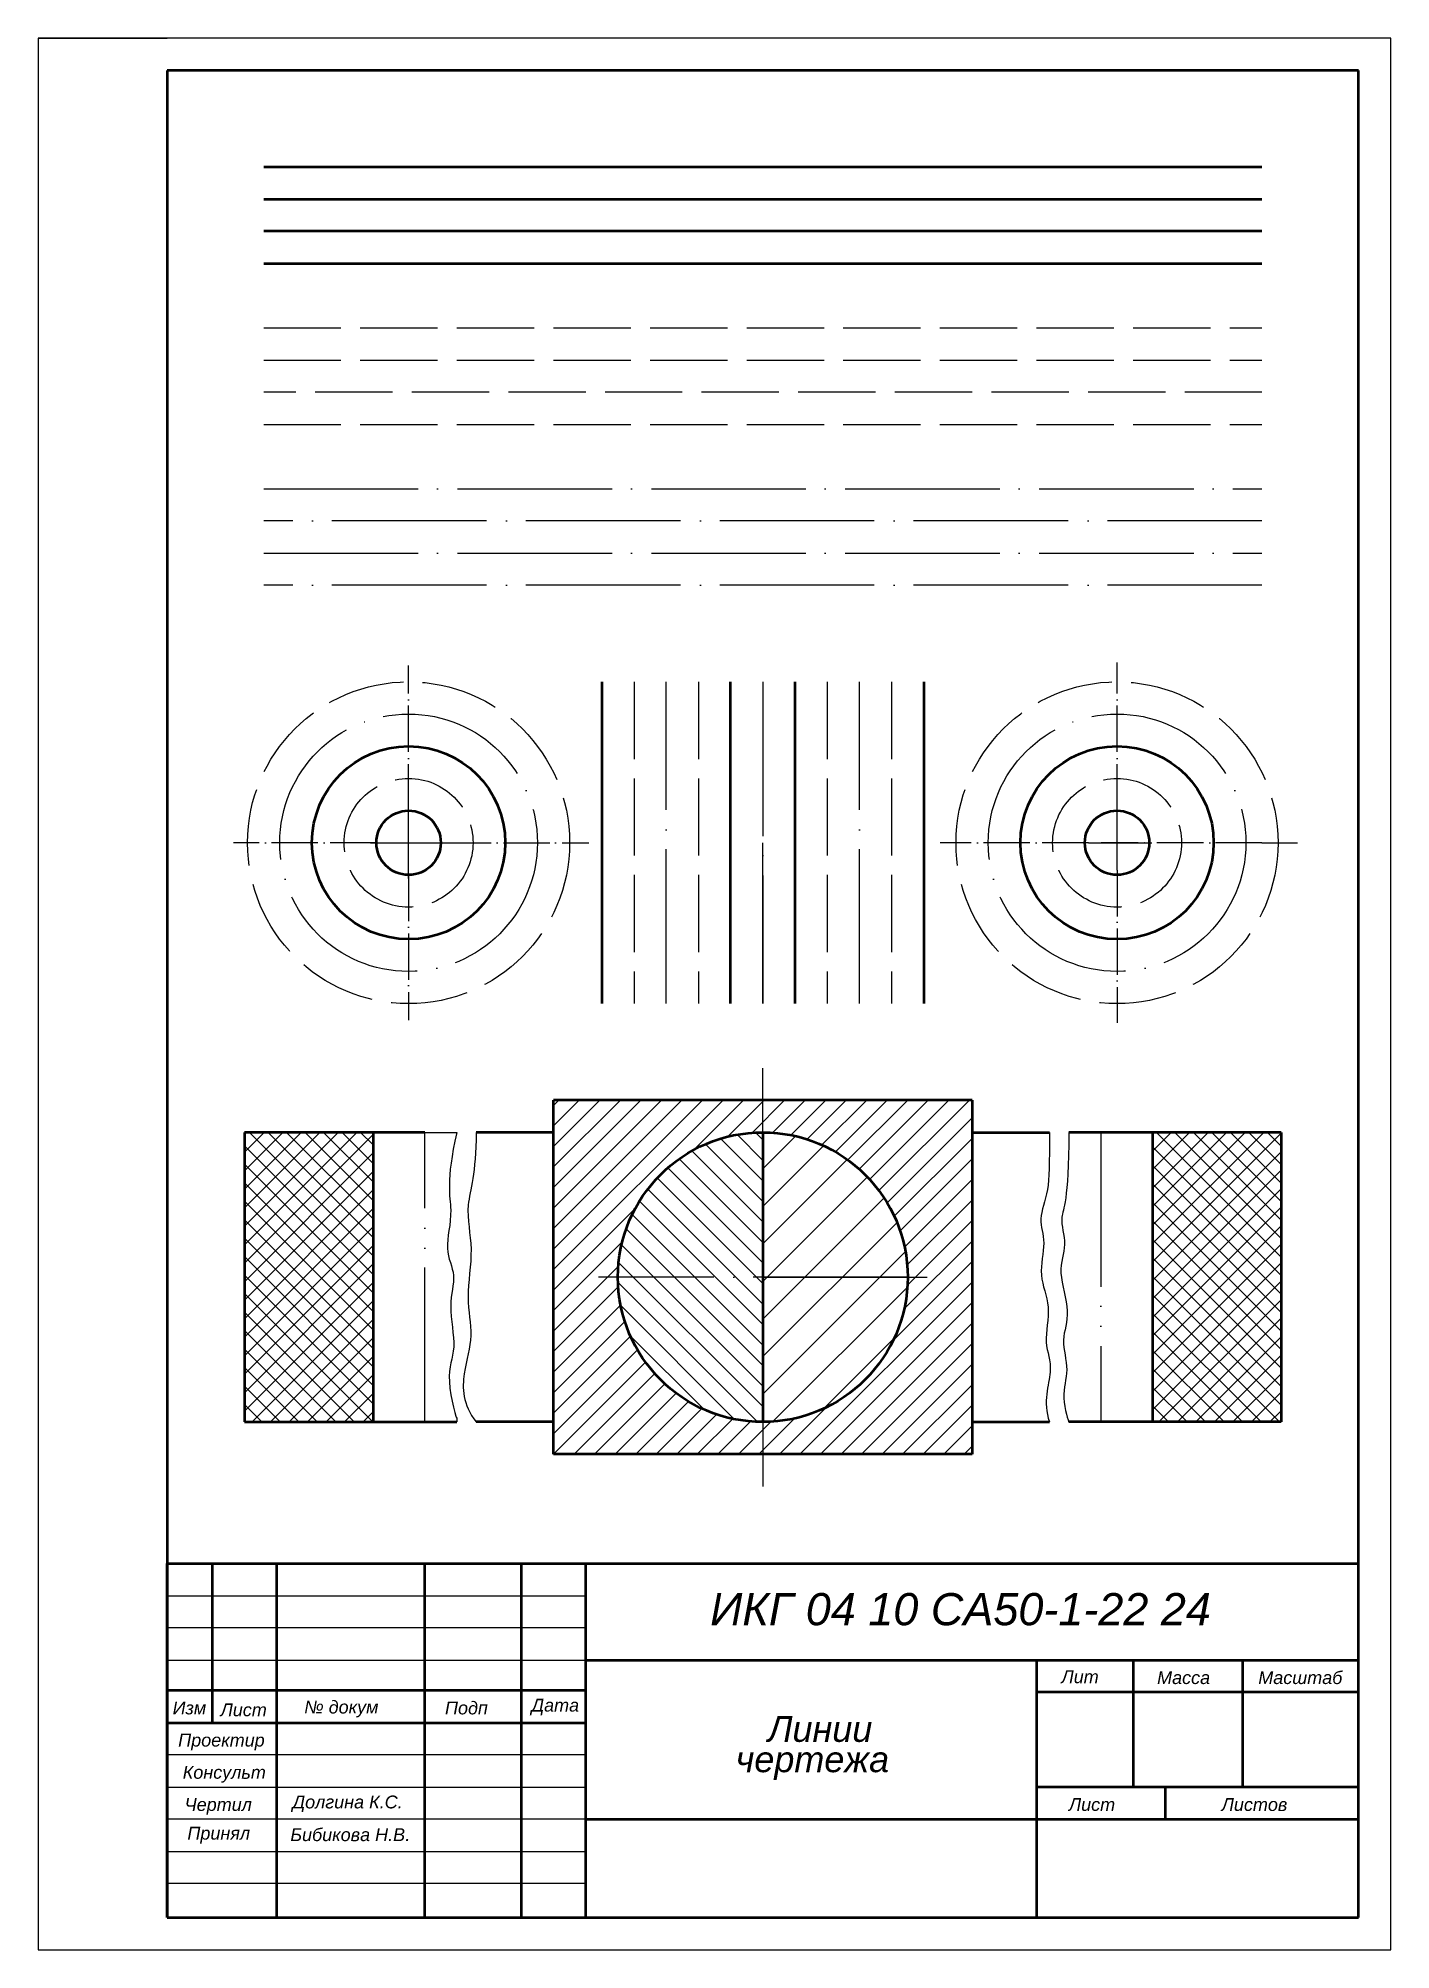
# Model space of a CAD drawing. Header units: millimetres. Extents: x 2202 to 2412, y 1650 to 1947.
import ezdxf

# ---------------------------------------------------------------- set-up
doc = ezdxf.new("R2010")
doc.units = ezdxf.units.MM
for name, pattern in [('ACAD_ISO02W100', [15, 12, -3]), ('ACAD_ISO04W100', [30, 24, -3, 0, -3]), ('ACAD_ISO05W100', [33, 24, -3, 0, -3, 0, -3])]:
    doc.linetypes.add(name, pattern=pattern)
doc.styles.get("Standard").update_dxf_attribs({"font": 'ariali.ttf'})

msp = doc.modelspace()

# ---------------------------------------------------------------- hatches: boundary and pattern name
h = msp.add_hatch()
h.set_pattern_fill('ANSI31', color=256, scale=0.71)
h.paths.add_polyline_path([(2346.78, 1782.08), (2314.28, 1782.08), (2314.28, 1777.08, -0.414214), (2336.78, 1754.58), (2346.78, 1754.58)])
h.paths.add_polyline_path([(2346.78, 1754.58), (2336.78, 1754.58, -0.414214), (2314.28, 1732.08), (2314.28, 1727.08), (2346.78, 1727.08)])
h.paths.add_polyline_path([(2291.78, 1754.58), (2281.78, 1754.58), (2281.78, 1727.08), (2314.28, 1727.08), (2314.28, 1732.08, -0.414214)])
h.paths.add_polyline_path([(2314.28, 1777.08), (2314.28, 1782.08), (2281.78, 1782.08), (2281.78, 1754.58), (2291.78, 1754.58, -0.414214)])
h = msp.add_hatch()
h.set_pattern_fill('ANSI37', color=256, scale=0.64)
h.paths.add_polyline_path([(2253.78, 1777.08), (2233.78, 1777.08), (2233.78, 1732.08), (2253.78, 1732.08)])
h = msp.add_hatch()
h.set_pattern_fill('ANSI31', color=256, scale=0.71, angle=90)
h.paths.add_polyline_path([(2314.28, 1777.08, 0.414214), (2291.78, 1754.58), (2314.28, 1754.58)])
h.paths.add_polyline_path([(2314.28, 1754.58), (2291.78, 1754.58, 0.414214), (2314.28, 1732.08)])
h = msp.add_hatch()
h.set_pattern_fill('ANSI31', color=256, scale=1.3)
h.paths.add_polyline_path([(2314.28, 1777.08), (2314.28, 1754.58), (2336.78, 1754.58, 0.414214)])
h.paths.add_polyline_path([(2336.78, 1754.58), (2314.28, 1754.58), (2314.28, 1732.08, 0.414214)])
h = msp.add_hatch()
h.set_pattern_fill('ANSI37', color=256, scale=0.64)
h.paths.add_polyline_path([(2394.78, 1777.08), (2374.78, 1777.08), (2374.78, 1732.08), (2394.78, 1732.08)])

# ---------------------------------------------------------------- linework, layer by layer
for p, q in [((2411.78, 1947.08), (2201.78, 1947.08)), ((2201.78, 1947.08), (2201.78, 1650.08)), ((2201.78, 1947.08), (2221.78, 1947.08)), ((2411.78, 1650.08), (2411.78, 1947.08)), ((2221.78, 1942.08), (2236.78, 1942.08)), ((2221.78, 1942.08), (2221.78, 1927.08)), ((2221.78, 1822.08), (2221.78, 1847.08)), ((2221.78, 1847.08), (2221.78, 1822.08)), ((2339.28, 1822.08), (2339.28, 1847.08)), ((2406.78, 1847.08), (2406.78, 1822.08)), ((2259.28, 1816.52), (2259.28, 1827.81)), ((2369.28, 1817.84), (2369.28, 1827.08)), ((2253.36, 1822.08), (2264.91, 1822.08)), ((2284.28, 1822.08), (2287.28, 1822.08)), ((2314.28, 1797.08), (2314.28, 1822.08)), ((2364.83, 1822.08), (2374.28, 1822.08)), ((2406.78, 1822.08), (2406.78, 1797.08)), ((2314.28, 1777.08), (2314.28, 1787.08)), ((2346.78, 1782.08), (2346.78, 1777.08)), ((2233.78, 1777.08), (2253.78, 1777.08)), ((2261.78, 1777.08), (2266.78, 1777.08)), ((2366.78, 1777.08), (2394.78, 1777.08)), ((2281.78, 1727.08), (2281.78, 1754.58)), ((2291.78, 1754.58), (2288.78, 1754.58)), ((2314.28, 1754.58), (2336.78, 1754.58)), ((2314.28, 1754.58), (2314.28, 1754.58)), ((2336.78, 1754.58), (2339.78, 1754.58)), ((2314.28, 1731.85), (2314.28, 1722.08)), ((2221.78, 1710.08), (2221.78, 1705.08)), ((2221.78, 1710.08), (2228.78, 1710.08)), ((2221.78, 1705.08), (2286.78, 1705.08)), ((2286.78, 1705.08), (2286.78, 1700.08)), ((2286.78, 1700.08), (2221.78, 1700.08)), ((2221.78, 1700.08), (2221.78, 1695.08)), ((2221.78, 1695.08), (2286.78, 1695.08)), ((2356.78, 1695.08), (2371.78, 1695.08)), ((2371.78, 1695.08), (2388.78, 1695.08)), ((2406.78, 1695.08), (2406.78, 1690.08)), ((2221.78, 1690.36), (2221.78, 1685.36)), ((2286.78, 1685.36), (2286.78, 1680.36)), ((2286.78, 1680.36), (2221.78, 1680.36)), ((2221.78, 1680.36), (2221.78, 1675.36)), ((2221.78, 1675.36), (2286.78, 1675.36)), ((2286.78, 1675.36), (2286.78, 1670.36)), ((2406.78, 1670.36), (2406.78, 1675.36)), ((2286.78, 1670.36), (2221.78, 1670.36)), ((2221.78, 1670.36), (2221.78, 1665.36)), ((2356.78, 1670.36), (2376.78, 1670.36)), ((2221.78, 1665.36), (2286.78, 1665.36)), ((2286.78, 1665.36), (2286.78, 1660.36)), ((2286.78, 1660.36), (2221.78, 1660.36)), ((2201.78, 1650.08), (2411.78, 1650.08))]:
    msp.add_line(p, q)
at = {"lineweight": 50}
for p, q in [((2221.78, 1942.08), (2221.78, 1655.08)), ((2406.78, 1942.08), (2221.78, 1942.08)), ((2406.78, 1655.08), (2406.78, 1942.08)), ((2236.78, 1927.08), (2391.78, 1927.08)), ((2236.78, 1922.08), (2391.78, 1922.08)), ((2391.78, 1917.08), (2236.78, 1917.08)), ((2236.78, 1912.08), (2391.78, 1912.08)), ((2289.28, 1847.08), (2289.28, 1797.08)), ((2309.28, 1797.08), (2309.28, 1847.08)), ((2319.28, 1797.08), (2319.28, 1847.08)), ((2339.28, 1847.08), (2339.28, 1797.08)), ((2346.78, 1782.08), (2281.78, 1782.08)), ((2281.78, 1727.08), (2281.78, 1782.08)), ((2346.78, 1782.08), (2314.28, 1782.08)), ((2346.78, 1782.08), (2346.78, 1727.08)), ((2261.78, 1777.08), (2233.78, 1777.08)), ((2233.78, 1777.08), (2233.78, 1732.08)), ((2253.78, 1777.08), (2253.78, 1732.08)), ((2281.78, 1777.08), (2269.78, 1777.08)), ((2314.28, 1777.08), (2314.28, 1732.08)), ((2346.78, 1777.08), (2358.78, 1777.08)), ((2366.78, 1777.08), (2361.78, 1777.08)), ((2374.78, 1777.08), (2366.78, 1777.08)), ((2394.78, 1777.08), (2374.78, 1777.08)), ((2374.78, 1777.08), (2374.78, 1732.08)), ((2394.78, 1777.08), (2394.78, 1732.08)), ((2233.78, 1732.08), (2261.78, 1732.08)), ((2253.78, 1732.08), (2261.78, 1732.08)), ((2261.78, 1732.08), (2266.78, 1732.08)), ((2281.78, 1732.08), (2269.78, 1732.08)), ((2346.78, 1732.08), (2358.78, 1732.08)), ((2366.78, 1732.08), (2361.78, 1732.08)), ((2394.78, 1732.08), (2366.78, 1732.08)), ((2346.78, 1727.08), (2281.78, 1727.08)), ((2221.78, 1655.08), (2221.78, 1710.08)), ((2221.78, 1710.08), (2406.78, 1710.08)), ((2221.78, 1710.08), (2238.78, 1710.08)), ((2228.78, 1710.08), (2228.78, 1685.36)), ((2238.78, 1710.08), (2238.78, 1655.08)), ((2261.78, 1655.08), (2261.78, 1710.08)), ((2261.78, 1710.08), (2276.78, 1710.08)), ((2276.78, 1710.08), (2276.78, 1655.08)), ((2286.78, 1655.08), (2286.78, 1710.08)), ((2286.78, 1710.08), (2356.78, 1710.08)), ((2286.78, 1695.08), (2406.78, 1695.08)), ((2356.78, 1695.08), (2356.78, 1655.08)), ((2371.78, 1695.08), (2371.78, 1675.36)), ((2388.78, 1695.08), (2388.78, 1675.36)), ((2286.78, 1690.36), (2221.78, 1690.36)), ((2406.78, 1690.08), (2356.78, 1690.08)), ((2221.78, 1685.36), (2286.78, 1685.36)), ((2406.78, 1675.36), (2356.78, 1675.36)), ((2376.78, 1670.36), (2376.78, 1675.36)), ((2286.78, 1670.36), (2406.78, 1670.36)), ((2221.78, 1655.08), (2406.78, 1655.08)), ((2238.78, 1655.08), (2261.78, 1655.08)), ((2276.78, 1655.08), (2286.78, 1655.08))]:
    msp.add_line(p, q, dxfattribs=at)
at = {"linetype": 'ACAD_ISO02W100'}
for p, q in [((2236.78, 1902.08), (2391.78, 1902.08)), ((2236.78, 1897.08), (2391.78, 1897.08)), ((2391.78, 1892.08), (2236.78, 1892.08)), ((2236.78, 1887.08), (2391.78, 1887.08)), ((2294.28, 1847.08), (2294.28, 1797.08)), ((2304.28, 1847.08), (2304.28, 1797.08)), ((2324.28, 1847.08), (2324.28, 1797.08)), ((2334.28, 1847.08), (2334.28, 1797.08)), ((2406.78, 1822.08), (2406.78, 1817.08)), ((2406.78, 1812.08), (2406.78, 1807.08)), ((2369.28, 1807.08), (2369.28, 1802.08)), ((2406.78, 1802.08), (2406.78, 1797.08)), ((2406.78, 1797.08), (2406.78, 1782.08))]:
    msp.add_line(p, q, dxfattribs=at)
at = {"linetype": 'ACAD_ISO04W100'}
for p, q in [((2236.78, 1877.08), (2391.78, 1877.08)), ((2391.78, 1872.08), (2236.78, 1872.08)), ((2236.78, 1867.08), (2391.78, 1867.08)), ((2391.78, 1862.08), (2236.78, 1862.08)), ((2299.28, 1797.08), (2299.28, 1847.08)), ((2314.28, 1847.08), (2314.28, 1797.08)), ((2329.28, 1797.08), (2329.28, 1847.08)), ((2314.28, 1777.08), (2314.28, 1731.85)), ((2336.78, 1754.58), (2291.78, 1754.58))]:
    msp.add_line(p, q, dxfattribs=at)
at = {"linetype": 'ACAD_ISO04W100', "ltscale": 0.3}
for p, q in [((2259.28, 1827.08), (2259.28, 1849.62)), ((2369.28, 1847.08), (2369.28, 1850.08)), ((2369.28, 1827.08), (2369.28, 1847.08)), ((2254.28, 1822.08), (2232.08, 1822.08)), ((2264.91, 1822.08), (2287.28, 1822.08)), ((2344.28, 1822.08), (2341.81, 1822.08)), ((2364.83, 1822.08), (2344.28, 1822.08)), ((2372.54, 1822.08), (2366.79, 1822.08)), ((2391.78, 1822.08), (2373.52, 1822.08)), ((2391.78, 1822.08), (2394.28, 1822.08)), ((2394.28, 1822.08), (2397.28, 1822.08)), ((2369.28, 1817.84), (2369.28, 1797.08)), ((2259.28, 1817.08), (2259.28, 1794.49)), ((2369.28, 1817.08), (2369.28, 1812.08)), ((2369.28, 1797.08), (2369.28, 1794.08))]:
    msp.add_line(p, q, dxfattribs=at)
at = {"linetype": 'ACAD_ISO05W100'}
for p, q in [((2261.78, 1732.08), (2261.78, 1777.08)), ((2366.78, 1777.08), (2366.78, 1732.08))]:
    msp.add_line(p, q, dxfattribs=at)
at = {"linetype": 'ACAD_ISO02W100'}
for centre, radius in [((2259.28, 1822.08), 25), ((2369.28, 1822.08), 25), ((2259.28, 1822.08), 10), ((2369.28, 1822.08), 10)]:
    msp.add_circle(centre, radius, dxfattribs=at)
at = {"linetype": 'ACAD_ISO04W100'}
for centre in [(2259.28, 1822.08), (2369.28, 1822.08)]:
    msp.add_circle(centre, 20, dxfattribs=at)
at = {"lineweight": 50}
for centre, radius in [((2259.28, 1822.08), 15), ((2369.28, 1822.08), 15), ((2259.28, 1822.08), 5), ((2369.28, 1822.08), 5), ((2314.28, 1754.58), 22.5)]:
    msp.add_circle(centre, radius, dxfattribs=at)
for points, degree in [([(2266.78, 1777.08), (2265, 1769.45), (2266.51, 1764.94), (2264.59, 1758.64), (2266.92, 1754.95), (2265.27, 1750.57), (2266.92, 1743.05), (2264.73, 1739.63), (2266.78, 1732.08), (2266.78, 1732.79)], 3), ([(2269.78, 1777.08), (2269.78, 1770.68), (2267.74, 1765.62), (2269.52, 1759.19), (2268.01, 1751.12), (2269.52, 1745.51), (2267.6, 1739.9), (2267.6, 1734.84), (2269.78, 1732.08)], 3), ([(2358.78, 1777.08), (2358.78, 1772.15), (2358.78, 1767.87), (2356.91, 1763.45), (2358.38, 1760.24), (2356.91, 1754.75), (2359.19, 1750.2), (2357.71, 1744.05), (2359.72, 1740.57), (2357.71, 1735.22), (2358.78, 1732.08)], 3), ([(2361.78, 1777.08), (2361.78, 1766.26), (2359.99, 1764.12), (2361.73, 1759.57), (2359.86, 1755.69), (2362.27, 1748.87), (2360.39, 1744.98), (2362, 1740.03), (2360.39, 1736.15), (2361.78, 1732.08), (2361.78, 1732.08)], 3), ([(2266.78, 1732.79), (2266.78, 1732.08)], 1)]:
    msp.add_open_spline(points, degree=degree)

# ---------------------------------------------------------------- texts
for s, p in [('  Линии ', (2311.95, 1682.38)), ('чертежа', (2310.07, 1677.67))]:
    msp.add_text(s, height=4).set_placement(p)
at = {"attachment_point": 1}
for s, width, insert, char_height in [('ИКГ 04 10 СА50-1-22 24', 120, (2306.1, 1705.5), 5), ('Лит', 15, (2360.64, 1693.5), 2), ('Масса', 17, (2375.5, 1693.36), 2), ('Масштаб', 18, (2391.21, 1693.36), 2), ('Изм', 7, (2222.64, 1688.65), 2), ('Лист', 10, (2230.07, 1688.36), 2), ('№ докум', 23, (2243.07, 1688.79), 2), ('Подп', 15, (2264.93, 1688.65), 2), ('Дата', 10, (2278.35, 1689.08), 2), ('Проектир', 17, (2223.5, 1683.65), 2), ('Консульт', 17, (2224.21, 1678.65), 2), ('Чертил', 17, (2224.5, 1673.65), 2), ('Долгина К.С.', 40, (2241.25, 1674.04), 2), ('Лист', 20, (2361.79, 1673.65), 2), ('Листов', 30, (2385.51, 1673.65), 2), ('Принял', 17, (2224.93, 1669.19), 2), ('{\\H0.88469x;Бибикова Н.В}.', 23, (2240.92, 1669.22), 2.2607)]:
    msp.add_mtext_dynamic_manual_height_columns(s, width=width, gutter_width=11.3, heights=[0], dxfattribs=dict(at, insert=insert, char_height=char_height))

doc.saveas('drawing.dxf')
